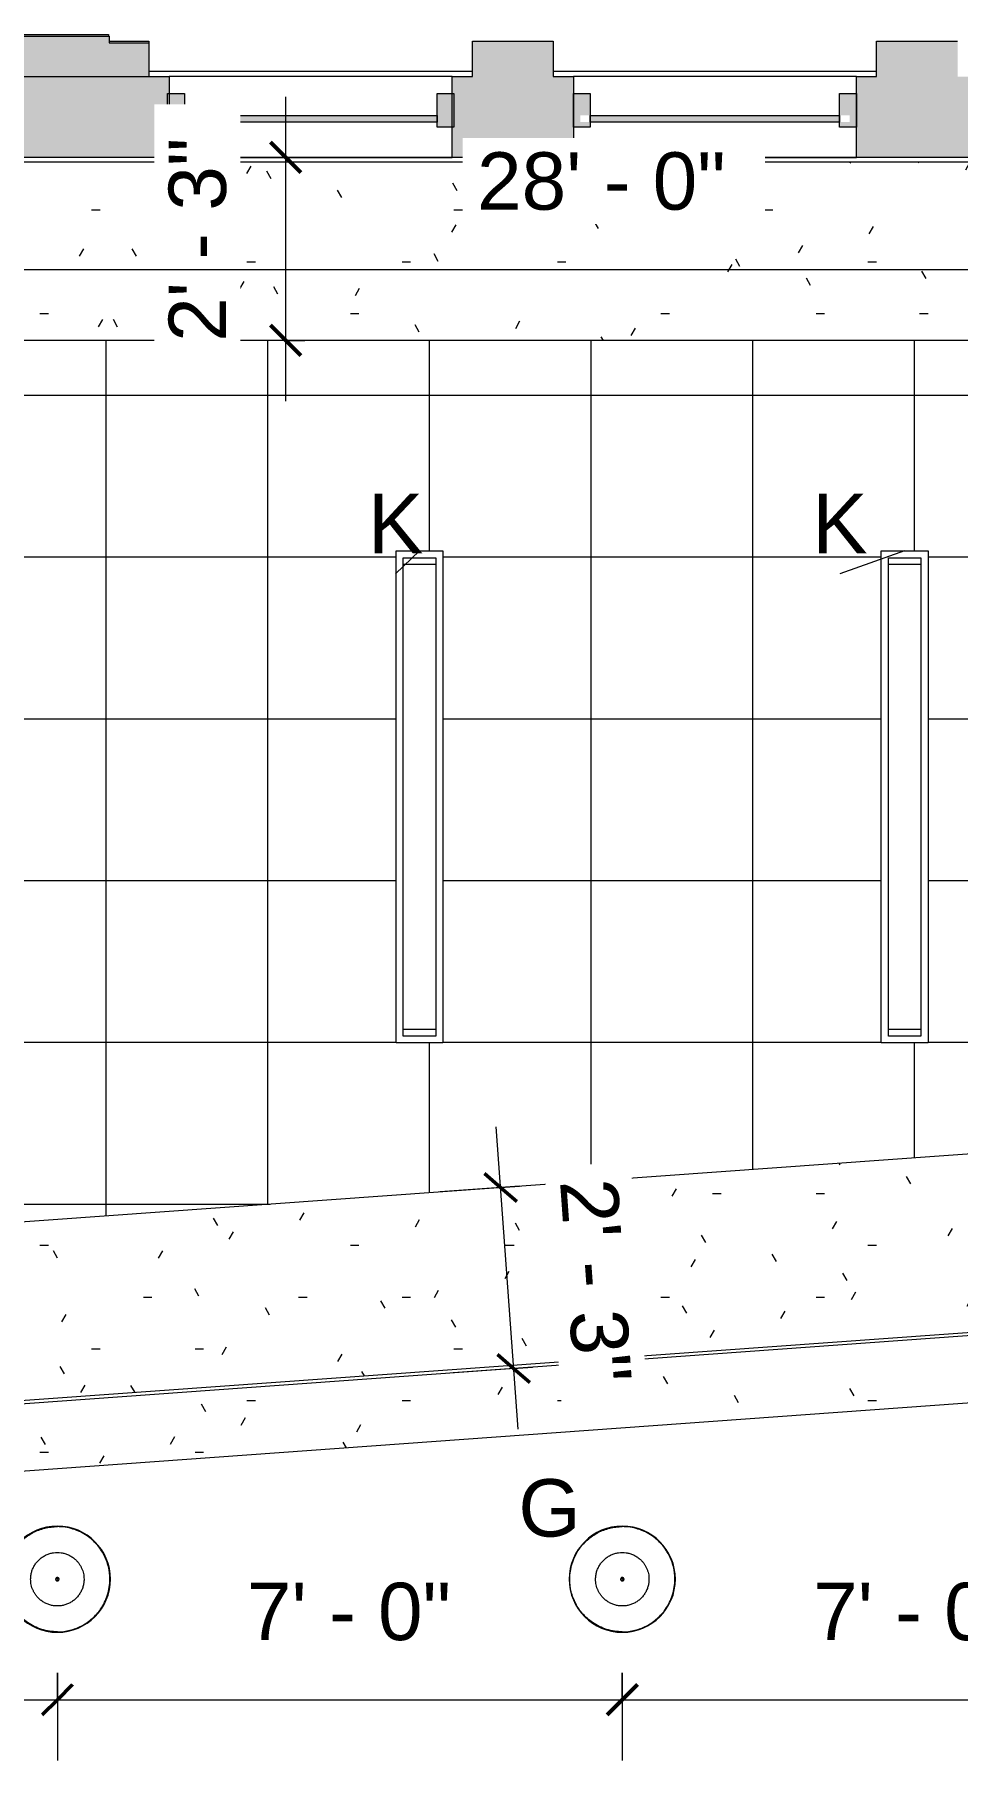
# Model space of a CAD drawing. Header units: inches. Extents: x -1767 to 184, y -1065 to 157.
# Drawn here: x -538.4 to -401.4, y -137.9 to 118.2 of the extents above; entities that cross this region are included whole.
import ezdxf

# ---------------------------------------------------------------- set-up
doc = ezdxf.new("R2010")
doc.units = ezdxf.units.IN
doc.header["$MEASUREMENT"] = 0
for name, color, linetype, lineweight in [('06_555 11th St - background_dwg', 8, 'Continuous', 9), ('A-ANNO-DIMS', 211, 'Continuous', 9), ('A-ANNO-DIMS-96', 211, 'Continuous', 9), ('A-CLNG', 13, 'Continuous', 13), ('A-CLNG-PATT', 13, 'Continuous', 13), ('A-GENM', 13, 'Continuous', 9), ('A-GLAZ-CURT', 52, 'Continuous', 13), ('A-GLAZ-CWMG', 51, 'Continuous', 13), ('A-WALL', 113, 'Continuous', 13), ('A-WALL-PATT', 111, 'Continuous', 13), ('E-LITE-EQPM', 33, 'Continuous', 9), ('E-LITE-EQPM-IDEN', 33, 'Continuous', 9), ('G-ANNO-TEXT', 231, 'Continuous', 9), ('I-WALL', 2, 'Continuous', 13), ('P-SILL', 7, 'Continuous', 9), ('W', 7, 'Continuous', 9)]:
    doc.layers.add(name, color=color, linetype=linetype, lineweight=lineweight)
doc.styles.add('Arial_1', font='arial.ttf', dxfattribs={"height": 8.851796})
doc.styles.add('Swis721 Lt BT', font='swissl.ttf', dxfattribs={"height": 8.514638})
doc.dimstyles.new('OTJ_-_3_32__Linear_3', dxfattribs={"dimscale": 12, "dimtxt": 9, "dimasz": 0.375, "dimexe": 0.75, "dimexo": 0.5, "dimgap": 0.5, "dimtad": 1, "dimdec": 1, "dimrnd": 0.5, "dimzin": 3, "dimdsep": 46, "dimlunit": 4, "dimtxsty": 'Swis721 Lt BT', "dimblk1": 'OBLIQUE', "dimblk2": 'OBLIQUE', "dimsah": 1, "dimcen": 0.09, "dimdle": 0.75, "dimazin": 0, "dimtfac": 1, "dimtdec": 4, "dimtix": 1, "dimtmove": 0, "dimatfit": 3, "dimfxl": 1, "dimtvp": 1, "dimtfill": 1, "dimfrac": 2, "dimtolj": 1, "dimtzin": 0, "dimarcsym": 2})
doc.dimstyles.new('OTJ_-_3_32__Linear_4', dxfattribs={"dimscale": 12, "dimtxt": 9, "dimasz": 0.375, "dimexe": 0.75, "dimexo": 0.5, "dimgap": 0.5, "dimtad": 1, "dimdec": 1, "dimrnd": 0.5, "dimzin": 3, "dimdsep": 46, "dimlunit": 4, "dimtxsty": 'Swis721 Lt BT', "dimblk1": 'OBLIQUE', "dimblk2": 'OBLIQUE', "dimsah": 1, "dimcen": 0.09, "dimdle": 0.75, "dimazin": 0, "dimtfac": 1, "dimtdec": 4, "dimtix": 1, "dimtmove": 0, "dimatfit": 3, "dimfxl": 1, "dimtvp": 1, "dimtfill": 1, "dimfrac": 2, "dimtolj": 1, "dimtzin": 0, "dimarcsym": 2})

# ---------------------------------------------------------------- blocks, each defined once
blk = doc.blocks.new('Ambit D40 - Ambit D40-V11-FIRST FLOOR')
at = {"layer": 'A-GENM'}
for p, q in [((0.25, -0.06), (0.26, 0)), ((0.2, -0.16), (0.23, -0.11))]:
    blk.add_line(p, q, dxfattribs=at)
at = {"layer": 'A-GENM', "flags": 128}
for points in [[(0.11, 0.23), (0.06, 0.25), (0, 0.26)], [(0.26, 0), (0.25, 0.06), (0.23, 0.11), (0.2, 0.16)], [(0, -0.26), (0.06, -0.25), (0.11, -0.23)]]:
    blk.add_lwpolyline(points, dxfattribs=at)
at = {"layer": 'A-GENM'}
for radius, start, end in [(7.88, 90, 180), (7.88, 360, 90), (0.257, 167.1429, 180), (0.257, 180, 218.5714), (0.257, 141.4286, 154.2857), (0.118, 90, 270), (0.257, 90, 115.7143), (0.118, 270, 90), (7.88, 180, 270), (0.257, 244.2857, 270), (7.88, 270, 360)]:
    blk.add_arc((0, 0), radius, start, end, dxfattribs=at)
for points, knots in [([(-7.8, 0), (-7.8, 0.78), (-7.56, 2.36), (-6.59, 4.36), (-5.22, 5.9), (-3.66, 6.98), (-1.88, 7.65), (-0.63, 7.8), (0, 7.8)], [-1, -1, -1, -1, -0.807692, -0.615385, -0.461538, -0.307692, -0.153846, 0, 0, 0, 0]), ([(7.8, 0), (7.8, 0.63), (7.65, 1.88), (6.98, 3.66), (5.9, 5.22), (4.36, 6.59), (2.36, 7.56), (0.78, 7.8), (0, 7.8)], [0, 0, 0, 0, 0.153846, 0.307692, 0.461538, 0.615385, 0.807692, 1, 1, 1, 1]), ([(-3.96, 0), (-3.96, 0.19), (-3.94, 0.56), (-3.82, 1.12), (-3.65, 1.56), (-3.48, 1.9), (-3.34, 2.14), (-3.18, 2.38), (-3, 2.6), (-2.81, 2.8), (-2.6, 3), (-2.38, 3.18), (-2.07, 3.39), (-1.65, 3.62), (-1.12, 3.82), (-0.38, 3.98), (0.38, 3.98), (1.12, 3.82), (1.65, 3.62), (2.15, 3.35), (2.57, 3.03), (2.91, 2.71), (3.18, 2.38), (3.42, 2.03), (3.61, 1.65), (3.77, 1.26), (3.92, 0.7), (3.96, 0.28), (3.96, 0)], [0, 0, 0, 0, 0.045455, 0.090909, 0.136364, 0.159091, 0.181818, 0.204545, 0.227273, 0.25, 0.272727, 0.295455, 0.318182, 0.363636, 0.409091, 0.454545, 0.545455, 0.590909, 0.636364, 0.681818, 0.727273, 0.761364, 0.795455, 0.829545, 0.863636, 0.897727, 0.931818, 1, 1, 1, 1]), ([(0, -7.8), (-0.78, -7.8), (-2.36, -7.56), (-4.36, -6.59), (-5.9, -5.22), (-6.98, -3.66), (-7.65, -1.88), (-7.8, -0.63), (-7.8, 0)], [-1, -1, -1, -1, -0.807692, -0.615385, -0.461538, -0.307692, -0.153846, 0, 0, 0, 0]), ([(3.96, 0), (3.96, -0.19), (3.94, -0.56), (3.82, -1.12), (3.65, -1.56), (3.48, -1.9), (3.34, -2.14), (3.18, -2.38), (3, -2.6), (2.81, -2.8), (2.6, -3), (2.38, -3.18), (2.07, -3.39), (1.65, -3.62), (1.12, -3.82), (0.38, -3.98), (-0.38, -3.98), (-1.12, -3.82), (-1.65, -3.62), (-2.15, -3.35), (-2.57, -3.03), (-2.91, -2.71), (-3.18, -2.38), (-3.42, -2.03), (-3.61, -1.65), (-3.77, -1.26), (-3.92, -0.7), (-3.96, -0.28), (-3.96, 0)], [0, 0, 0, 0, 0.045455, 0.090909, 0.136364, 0.159091, 0.181818, 0.204545, 0.227273, 0.25, 0.272727, 0.295455, 0.318182, 0.363636, 0.409091, 0.454545, 0.545455, 0.590909, 0.636364, 0.681818, 0.727273, 0.761364, 0.795455, 0.829545, 0.863636, 0.897727, 0.931818, 1, 1, 1, 1]), ([(0.26, 0), (0.25, 0.02), (0.25, 0.06), (0.23, 0.11), (0.22, 0.14), (0.21, 0.15), (0.19, 0.18), (0.15, 0.21), (0.1, 0.24), (0.04, 0.25), (-0.01, 0.26), (-0.05, 0.25), (-0.08, 0.24), (-0.11, 0.23), (-0.15, 0.21), (-0.18, 0.18), (-0.2, 0.16), (-0.22, 0.14), (-0.23, 0.11), (-0.24, 0.08), (-0.25, 0.04), (-0.26, 0.02), (-0.26, 0)], [-1, -1, -1, -1, -0.925, -0.85, -0.8125, -0.79375, -0.775, -0.7, -0.625, -0.55, -0.475, -0.4375, -0.4, -0.35, -0.3, -0.25, -0.2, -0.175, -0.15, -0.1, -0.05, 0, 0, 0, 0]), ([(-0.26, 0), (-0.25, -0.02), (-0.25, -0.06), (-0.23, -0.11), (-0.22, -0.14), (-0.21, -0.15), (-0.19, -0.18), (-0.15, -0.21), (-0.1, -0.24), (-0.04, -0.25), (0.01, -0.26), (0.05, -0.25), (0.08, -0.24), (0.11, -0.23), (0.15, -0.21), (0.18, -0.18), (0.2, -0.16), (0.22, -0.14), (0.23, -0.11), (0.24, -0.08), (0.25, -0.04), (0.26, -0.02), (0.26, 0)], [-1, -1, -1, -1, -0.925, -0.85, -0.8125, -0.79375, -0.775, -0.7, -0.625, -0.55, -0.475, -0.4375, -0.4, -0.35, -0.3, -0.25, -0.2, -0.175, -0.15, -0.1, -0.05, 0, 0, 0, 0]), ([(0, -7.8), (0.63, -7.8), (1.88, -7.65), (3.66, -6.98), (5.22, -5.9), (6.59, -4.36), (7.56, -2.36), (7.8, -0.78), (7.8, 0)], [0, 0, 0, 0, 0.153846, 0.307692, 0.461538, 0.615385, 0.807692, 1, 1, 1, 1])]:
    blk.add_open_spline(points, degree=3, knots=knots, dxfattribs=at)
blk = doc.blocks.new('System Panel - Glazed-4907103-FIRST FLOOR')
at = {"layer": 'A-GLAZ-CURT', "lineweight": 9}
blk.add_hatch(color=7, dxfattribs=at).paths.add_polyline_path([(18.5, -1.75), (18.5, -0.75), (-18.5, -0.75), (-18.5, -1.75)], flags=0)
at = {"layer": 'A-GLAZ-CURT', "color": 8, "lineweight": 20}
for p, q in [((-18.5, -1.75), (-18.5, -0.75)), ((-18.5, -0.75), (18.5, -0.75)), ((18.5, -1.75), (-18.5, -1.75)), ((18.5, -0.75), (18.5, -1.75))]:
    blk.add_line(p, q, dxfattribs=at)
blk = doc.blocks.new('System Panel - Glazed-4904575-FIRST FLOOR')
at = {"layer": 'A-GLAZ-CURT', "lineweight": 9}
blk.add_hatch(color=7, dxfattribs=at).paths.add_polyline_path([(18.75, -1.75), (18.75, -0.75), (-18.75, -0.75), (-18.75, -1.75)], flags=0)
at = {"layer": 'A-GLAZ-CURT', "color": 8, "lineweight": 20}
for p, q in [((-18.75, -1.75), (-18.75, -0.75)), ((-18.75, -0.75), (18.75, -0.75)), ((18.75, -1.75), (-18.75, -1.75)), ((18.75, -0.75), (18.75, -1.75))]:
    blk.add_line(p, q, dxfattribs=at)
blk = doc.blocks.new('Rectangular Mullion - 2_5_ x 5_ rectangular-4903428-FIRST FLOOR')
at = {"layer": 'A-GLAZ-CWMG', "lineweight": 9}
blk.add_hatch(color=7, dxfattribs=at).paths.add_polyline_path([(-1.25, -2.5), (-1.25, 2.5), (1.25, 2.5), (1.25, -2.5)], flags=0)
at = {"layer": 'A-GLAZ-CWMG', "color": 8, "lineweight": 20}
for p, q in [((1.25, 2.5), (-1.25, 2.5)), ((-1.25, 2.5), (-1.25, -2.5)), ((1.25, -2.5), (1.25, 2.5)), ((-1.25, -2.5), (1.25, -2.5))]:
    blk.add_line(p, q, dxfattribs=at)
blk = doc.blocks.new('Rectangular Mullion - 2_5_ x 5_ rectangular-4904951-FIRST FLOOR')
at = {"layer": 'A-GLAZ-CWMG', "lineweight": 9}
blk.add_hatch(color=7, dxfattribs=at).paths.add_polyline_path([(-2.5, 2.5), (-2.5, 1.75), (-1, 1.75), (-1, 0.75), (-2.5, 0.75), (-2.5, -2.5), (0, -2.5), (0, 2.5), (-1, 2.5)], flags=0)
at = {"layer": 'A-GLAZ-CWMG', "color": 8, "lineweight": 20}
for p, q in [((-2.5, 2.5), (0, 2.5)), ((-2.5, -2.5), (-2.5, 2.5)), ((0, 2.5), (0, -2.5)), ((0, -2.5), (-2.5, -2.5))]:
    blk.add_line(p, q, dxfattribs=at)
blk = doc.blocks.new('Rectangular Mullion - 2_5_ x 5_ rectangular-4904573-FIRST FLOOR')
at = {"layer": 'A-GLAZ-CWMG', "lineweight": 9}
blk.add_hatch(color=7, dxfattribs=at).paths.add_polyline_path([(-1, -2.5), (-2.5, -2.5), (-2.5, 0.75), (-1, 0.75), (-1, 1.75), (-2.5, 1.75), (-2.5, 2.5), (0, 2.5), (0, -2.5)], flags=0)
at = {"layer": 'A-GLAZ-CWMG', "color": 8, "lineweight": 20}
for p, q in [((0, 2.5), (-2.5, 2.5)), ((-2.5, 2.5), (-2.5, -2.5)), ((0, -2.5), (0, 2.5)), ((-2.5, -2.5), (0, -2.5))]:
    blk.add_line(p, q, dxfattribs=at)
blk = doc.blocks.new('Lighting_Fixture-Selux-M125_LED-Recessed - 6_-V17-FIRST FLOOR')
at = {"layer": 'E-LITE-EQPM'}
for p, q in [((36.5, 3.47), (-36.5, 3.47)), ((-36.5, 3.47), (-36.5, -3.47)), ((36.5, -3.47), (36.5, 3.47)), ((35.5, 2.4), (-35.5, 2.4)), ((-35.5, 2.4), (-35.5, -2.4)), ((-34.5, 2.4), (-34.5, -2.4)), ((34.5, 2.4), (34.5, -2.4)), ((35.5, -2.4), (35.5, 2.4)), ((-35.5, -2.4), (35.5, -2.4)), ((-36.5, -3.47), (36.5, -3.47))]:
    blk.add_line(p, q, dxfattribs=at)
blk = doc.blocks.new('Ambit D40 - Ambit D40-V21-FIRST FLOOR')
at = {"layer": 'A-GENM'}
for p, q in [((0.25, -0.06), (0.26, 0)), ((0.2, -0.16), (0.23, -0.11))]:
    blk.add_line(p, q, dxfattribs=at)
at = {"layer": 'A-GENM', "flags": 128}
for points in [[(0.11, 0.23), (0.06, 0.25), (0, 0.26)], [(0.26, 0), (0.25, 0.06), (0.23, 0.11), (0.2, 0.16)], [(0, -0.26), (0.06, -0.25), (0.11, -0.23)]]:
    blk.add_lwpolyline(points, dxfattribs=at)
at = {"layer": 'A-GENM'}
for radius, start, end in [(7.88, 90, 180), (7.88, 360, 90), (0.257, 167.1429, 180), (0.257, 180, 218.5714), (0.257, 141.4286, 154.2857), (0.118, 90, 270), (0.257, 90, 106.9978), (0.118, 270, 90), (7.88, 180, 270), (0.257, 253.012, 270), (7.88, 270, 360)]:
    blk.add_arc((0, 0), radius, start, end, dxfattribs=at)
for points, knots in [([(-7.8, 0), (-7.8, 0.78), (-7.56, 2.36), (-6.59, 4.36), (-5.22, 5.9), (-3.66, 6.98), (-1.88, 7.65), (-0.63, 7.8), (0, 7.8)], [-1, -1, -1, -1, -0.807692, -0.615385, -0.461538, -0.307692, -0.153846, 0, 0, 0, 0]), ([(7.8, 0), (7.8, 0.63), (7.65, 1.88), (6.98, 3.66), (5.9, 5.22), (4.36, 6.59), (2.36, 7.56), (0.78, 7.8), (0, 7.8)], [0, 0, 0, 0, 0.153846, 0.307692, 0.461538, 0.615385, 0.807692, 1, 1, 1, 1]), ([(-3.96, 0), (-3.96, 0.19), (-3.94, 0.56), (-3.82, 1.12), (-3.65, 1.56), (-3.48, 1.9), (-3.34, 2.14), (-3.18, 2.38), (-3, 2.6), (-2.81, 2.8), (-2.6, 3), (-2.38, 3.18), (-2.07, 3.39), (-1.65, 3.62), (-1.12, 3.82), (-0.38, 3.98), (0.38, 3.98), (1.12, 3.82), (1.65, 3.62), (2.15, 3.35), (2.57, 3.03), (2.91, 2.71), (3.18, 2.38), (3.42, 2.03), (3.61, 1.65), (3.77, 1.26), (3.92, 0.7), (3.96, 0.28), (3.96, 0)], [0, 0, 0, 0, 0.045455, 0.090909, 0.136364, 0.159091, 0.181818, 0.204545, 0.227273, 0.25, 0.272727, 0.295455, 0.318182, 0.363636, 0.409091, 0.454545, 0.545455, 0.590909, 0.636364, 0.681818, 0.727273, 0.761364, 0.795455, 0.829545, 0.863636, 0.897727, 0.931818, 1, 1, 1, 1]), ([(0, -7.8), (-0.78, -7.8), (-2.36, -7.56), (-4.36, -6.59), (-5.9, -5.22), (-6.98, -3.66), (-7.65, -1.88), (-7.8, -0.63), (-7.8, 0)], [-1, -1, -1, -1, -0.807692, -0.615385, -0.461538, -0.307692, -0.153846, 0, 0, 0, 0]), ([(3.96, 0), (3.96, -0.19), (3.94, -0.56), (3.82, -1.12), (3.65, -1.56), (3.48, -1.9), (3.34, -2.14), (3.18, -2.38), (3, -2.6), (2.81, -2.8), (2.6, -3), (2.38, -3.18), (2.07, -3.39), (1.65, -3.62), (1.12, -3.82), (0.38, -3.98), (-0.38, -3.98), (-1.12, -3.82), (-1.65, -3.62), (-2.15, -3.35), (-2.57, -3.03), (-2.91, -2.71), (-3.18, -2.38), (-3.42, -2.03), (-3.61, -1.65), (-3.77, -1.26), (-3.92, -0.7), (-3.96, -0.28), (-3.96, 0)], [0, 0, 0, 0, 0.045455, 0.090909, 0.136364, 0.159091, 0.181818, 0.204545, 0.227273, 0.25, 0.272727, 0.295455, 0.318182, 0.363636, 0.409091, 0.454545, 0.545455, 0.590909, 0.636364, 0.681818, 0.727273, 0.761364, 0.795455, 0.829545, 0.863636, 0.897727, 0.931818, 1, 1, 1, 1]), ([(0.26, 0), (0.25, 0.02), (0.25, 0.06), (0.23, 0.11), (0.22, 0.14), (0.21, 0.15), (0.19, 0.18), (0.15, 0.21), (0.1, 0.24), (0.04, 0.25), (-0.01, 0.26), (-0.05, 0.25), (-0.08, 0.24), (-0.11, 0.23), (-0.15, 0.21), (-0.18, 0.18), (-0.2, 0.16), (-0.22, 0.14), (-0.23, 0.11), (-0.24, 0.08), (-0.25, 0.04), (-0.26, 0.02), (-0.26, 0)], [-1, -1, -1, -1, -0.925, -0.85, -0.8125, -0.79375, -0.775, -0.7, -0.625, -0.55, -0.475, -0.4375, -0.4, -0.35, -0.3, -0.25, -0.2, -0.175, -0.15, -0.1, -0.05, 0, 0, 0, 0]), ([(-0.26, 0), (-0.25, -0.02), (-0.25, -0.06), (-0.23, -0.11), (-0.22, -0.14), (-0.21, -0.15), (-0.19, -0.18), (-0.15, -0.21), (-0.1, -0.24), (-0.04, -0.25), (0.01, -0.26), (0.05, -0.25), (0.08, -0.24), (0.11, -0.23), (0.15, -0.21), (0.18, -0.18), (0.2, -0.16), (0.22, -0.14), (0.23, -0.11), (0.24, -0.08), (0.25, -0.04), (0.26, -0.02), (0.26, 0)], [-1, -1, -1, -1, -0.925, -0.85, -0.8125, -0.79375, -0.775, -0.7, -0.625, -0.55, -0.475, -0.4375, -0.4, -0.35, -0.3, -0.25, -0.2, -0.175, -0.15, -0.1, -0.05, 0, 0, 0, 0]), ([(0, -7.8), (0.63, -7.8), (1.88, -7.65), (3.66, -6.98), (5.22, -5.9), (6.59, -4.36), (7.56, -2.36), (7.8, -0.78), (7.8, 0)], [0, 0, 0, 0, 0.153846, 0.307692, 0.461538, 0.615385, 0.807692, 1, 1, 1, 1])]:
    blk.add_open_spline(points, degree=3, knots=knots, dxfattribs=at)
blk = doc.blocks.new('06_555 11th St - background_dwg-4793957-FIRST FLOOR')
at = {"layer": 'P-SILL'}
for p, q in [((2904.68, 3075.22), (2856.68, 3075.22)), ((2964.68, 3075.22), (2916.68, 3075.22)), ((2901.68, 3062.47), (2859.68, 3062.47)), ((2961.68, 3062.47), (2919.68, 3062.47))]:
    blk.add_line(p, q, dxfattribs=at)
at = {"layer": 'W'}
for p, q in [((2919.68, 3062.47), (2901.68, 3062.47)), ((2979.68, 3062.47), (2961.68, 3062.47))]:
    blk.add_line(p, q, dxfattribs=at)
at = {"layer": 'W', "flags": 128}
for points in [[(2788.68, 3074.48), (2788.68, 3079.73), (2794.68, 3079.73), (2794.68, 3080.73), (2850.68, 3080.73), (2850.68, 3080.48)], [(2850.79, 3079.73), (2852.71, 3079.73), (2856.68, 3079.73), (2856.68, 3079.48)]]:
    blk.add_lwpolyline(points, dxfattribs=at)
blk = doc.blocks.new('DIMBLOCK28-FIRST FLOOR')
at = {"layer": 'A-ANNO-DIMS-96'}
for p, q in [((-501.1, 63.84), (-501.1, 108.97)), ((-498.28, 99.97), (-510.1, 99.97)), ((-501.1, 99.97), (-498.28, 99.97)), ((-498.28, 72.84), (-510.1, 72.84)), ((-501.1, 72.84), (-498.28, 72.84))]:
    blk.add_line(p, q, dxfattribs=at)
at = {"layer": 'A-ANNO-DIMS-96', "lineweight": 50}
for p, q in [((-501.1, 99.97), (-503.35, 102.22)), ((-501.1, 99.97), (-498.85, 97.72)), ((-501.1, 72.84), (-503.35, 75.09)), ((-501.1, 72.84), (-498.85, 70.59))]:
    blk.add_line(p, q, dxfattribs=at)
at = {"layer": 'A-ANNO-DIMS-96', "color": 0, "insert": (-518.47, 72.62), "char_height": 8.515, "width": 33.0857, "attachment_point": 1, "rotation": 90, "line_spacing_factor": 1.00667, "style": 'Swis721 Lt BT', "bg_fill": 3, "box_fill_scale": 1.25, "bg_fill_color": 0, "bg_fill_transparency": 0}
blk.add_mtext('2\' - 3"', dxfattribs=at)
blk = doc.blocks.new('_Oblique')
at = {"color": 0, "linetype": 'ByBlock', "lineweight": -2}
blk.add_line((-0.5, -0.5), (0.5, 0.5), dxfattribs=at)
blk = doc.blocks.new('DIMBLOCK29-FIRST FLOOR')
at = {"layer": 'A-ANNO-DIMS-96'}
for p, q in [((-466.62, -88.69), (-469.85, -43.86)), ((-466.39, -52.64), (-478.18, -53.48)), ((-469.2, -52.84), (-466.39, -52.64)), ((-464.46, -79.51), (-476.24, -80.36)), ((-467.27, -79.71), (-464.46, -79.51))]:
    blk.add_line(p, q, dxfattribs=at)
at = {"layer": 'A-ANNO-DIMS-96', "lineweight": 50}
for p, q in [((-469.2, -52.84), (-471.61, -50.76)), ((-469.2, -52.84), (-466.79, -54.92)), ((-467.27, -79.71), (-469.67, -77.63)), ((-467.27, -79.71), (-464.86, -81.79))]:
    blk.add_line(p, q, dxfattribs=at)
at = {"layer": 'A-ANNO-DIMS-96', "color": 0, "insert": (-451.9, -51.28), "char_height": 8.515, "width": 33.0857, "attachment_point": 1, "rotation": 274.1157, "line_spacing_factor": 1.00667, "style": 'Swis721 Lt BT', "bg_fill": 3, "box_fill_scale": 1.25, "bg_fill_color": 0, "bg_fill_transparency": 0}
blk.add_mtext('2\' - 3"', dxfattribs=at)
blk = doc.blocks.new('DIMBLOCK30-FIRST FLOOR')
at = {"layer": 'A-ANNO-DIMS-96'}
for p, q in [((-451.14, -124.85), (-451.14, -137.86)), ((-451.14, -128.86), (-451.14, -124.85)), ((-366.93, -124.81), (-366.93, -137.86)), ((-366.93, -128.86), (-366.93, -124.81)), ((-460.14, -128.86), (-366.93, -128.86))]:
    blk.add_line(p, q, dxfattribs=at)
at = {"layer": 'A-ANNO-DIMS-96', "lineweight": 50}
for p, q in [((-451.14, -128.86), (-448.89, -126.61)), ((-366.93, -128.86), (-364.68, -126.61)), ((-451.14, -128.86), (-453.39, -131.11)), ((-366.93, -128.86), (-369.18, -131.11))]:
    blk.add_line(p, q, dxfattribs=at)
at = {"layer": 'A-ANNO-DIMS-96', "color": 0, "insert": (-422.82, -111.49), "char_height": 8.515, "width": 33.0857, "attachment_point": 1, "line_spacing_factor": 1.00667, "style": 'Swis721 Lt BT', "bg_fill": 3, "box_fill_scale": 1.25, "bg_fill_color": 0, "bg_fill_transparency": 0}
blk.add_mtext('7\' - 0"', dxfattribs=at)
blk = doc.blocks.new('DIMBLOCK35-FIRST FLOOR')
at = {"layer": 'A-ANNO-DIMS-96'}
for p, q in [((-534.99, -124.85), (-534.99, -137.86)), ((-534.99, -128.86), (-534.99, -124.85)), ((-451.14, -124.85), (-451.14, -137.86)), ((-451.14, -128.86), (-451.14, -124.85)), ((-543.99, -128.86), (-442.14, -128.86))]:
    blk.add_line(p, q, dxfattribs=at)
at = {"layer": 'A-ANNO-DIMS-96', "lineweight": 50}
for p, q in [((-534.99, -128.86), (-532.74, -126.61)), ((-451.14, -128.86), (-448.89, -126.61)), ((-534.99, -128.86), (-537.24, -131.11)), ((-451.14, -128.86), (-453.39, -131.11))]:
    blk.add_line(p, q, dxfattribs=at)
at = {"layer": 'A-ANNO-DIMS-96', "color": 0, "insert": (-506.85, -111.49), "char_height": 8.515, "width": 33.0857, "attachment_point": 1, "line_spacing_factor": 1.00667, "style": 'Swis721 Lt BT', "bg_fill": 3, "box_fill_scale": 1.25, "bg_fill_color": 0, "bg_fill_transparency": 0}
blk.add_mtext('7\' - 0"', dxfattribs=at)
blk = doc.blocks.new('DIMBLOCK44-FIRST FLOOR')
at = {"layer": 'A-ANNO-DIMS-96'}
for p, q in [((-623.77, 67.71), (-623.77, 92.37)), ((-287.77, 78.84), (-287.77, 92.37)), ((-632.77, 83.37), (-278.77, 83.37)), ((-623.77, 83.37), (-623.77, 67.71)), ((-287.77, 83.37), (-287.77, 78.84))]:
    blk.add_line(p, q, dxfattribs=at)
at = {"layer": 'A-ANNO-DIMS-96', "lineweight": 50}
for p, q in [((-623.77, 83.37), (-621.52, 85.62)), ((-287.77, 83.37), (-285.52, 85.62)), ((-623.77, 83.37), (-626.02, 81.12)), ((-287.77, 83.37), (-290.02, 81.12))]:
    blk.add_line(p, q, dxfattribs=at)
at = {"layer": 'A-ANNO-DIMS-96', "color": 0, "insert": (-472.7, 100.74), "char_height": 8.515, "width": 40.6286, "attachment_point": 1, "line_spacing_factor": 1.00667, "style": 'Swis721 Lt BT', "bg_fill": 3, "box_fill_scale": 1.25, "bg_fill_color": 0, "bg_fill_transparency": 0}
blk.add_mtext('28\' - 0"', dxfattribs=at)

msp = doc.modelspace()

# ---------------------------------------------------------------- hatches: boundary and pattern name
at = {"layer": 'A-CLNG-PATT'}
h = msp.add_hatch(dxfattribs=at)
h.set_pattern_fill('FP1_1', color=256, style=0, pattern_type=2)
h.set_pattern_definition([(0, (0, 0), (30.72, 7.68), [1.267, -21.773, 1.267, -21.773, -122.88]), (0, (0, 0), (30.72, 7.68), [-46.08, 1.267, -44.813, 1.267, -21.773, -53.76]), (0, (0, 0), (30.72, 7.68), [-115.2, 1.267, -14.093, 1.267, -37.133]), (120, (11.52, 3.84), (-22.011075, 22.7643), [1.267, -21.773, 1.267, -21.773, -122.88]), (120, (11.52, 3.84), (-22.011075, 22.7643), [-46.08, 1.267, -44.813, 1.267, -21.773, -53.76]), (120, (11.52, 3.84), (-22.011075, 22.7643), [-115.2, 1.267, -14.093, 1.267, -37.133]), (240, (15.36, 19.2), (-8.708925, -30.4443), [1.267, -21.773, 1.267, -21.773, -122.88]), (240, (15.36, 19.2), (-8.708925, -30.4443), [-46.08, 1.267, -44.813, 1.267, -21.773, -53.76]), (240, (15.36, 19.2), (-8.708925, -30.4443), [-115.2, 1.267, -14.093, 1.267, -37.133])])
h.paths.add_polyline_path([(-608.58, -99.88), (-245.89, -73.78), (-245.89, -26.08), (-255.17, -27.89), (-255.17, -64.45), (-276.35, -65.97), (-276.38, -65.47), (-255.67, -63.98), (-255.67, -27.98), (-258.54, -28.54), (-258.54, 76.84), (-277.77, 76.84), (-277.77, 99.34), (-644.64, 99.34), (-644.64, 96.22), (-650.64, 96.22), (-650.64, 51.47), (-624.26, 51.47), (-624.26, 72.84), (-287.77, 72.84), (-287.77, -39.78), (-624.26, -64), (-624.26, 21.47), (-624.39, 21.47), (-624.39, 18.08), (-650.64, 18.08), (-650.64, -92.4), (-312.29, -68.06), (-312.25, -68.56), (-650.64, -92.91), (-650.64, -94.23), (-608.83, -99.85)], flags=0)
h = msp.add_hatch(dxfattribs=at)
h.set_pattern_fill('FP1_11', color=256, style=0, pattern_type=2)
h.set_pattern_definition([(0, (-431.768, 16.682), (0, -24), []), (270, (-431.768, 16.682), (-24, -1e-15), [])])
h.paths.add_polyline_path([(-624.26, -64), (-287.77, -39.78), (-287.77, 72.84), (-624.26, 72.84), (-624.26, -39.78)], flags=0)
h.paths.add_polyline_path([(-558.24, -31.41), (-558.24, 41.59), (-551.3, 41.59), (-551.3, -31.41), (-557.24, -31.41)], flags=0)
h.paths.add_polyline_path([(-480.44, -31.41), (-484.71, -31.41), (-484.71, 41.59), (-477.77, 41.59), (-477.77, -31.41)], flags=0)
h.paths.add_polyline_path([(-409.53, -31.41), (-412.71, -31.41), (-412.71, 41.59), (-405.77, 41.59), (-405.77, -31.41)], flags=0)
h.paths.add_polyline_path([(-340.71, -31.41), (-340.71, 41.59), (-333.77, 41.59), (-333.77, -31.41), (-339.71, -31.41)], flags=0)
at = {"layer": 'A-WALL-PATT', "lineweight": 9}
for points in [[(-527.28, 111.97), (-527.28, 117.97), (-583.28, 117.97), (-583.28, 111.97), (-552.32, 111.97)], [(-521.39, 111.97), (-521.39, 116.97), (-527.28, 116.97), (-527.28, 111.97)], [(-461.39, 111.97), (-461.39, 117.22), (-473.39, 117.22), (-473.39, 111.97)], [(-401.39, 111.97), (-401.39, 117.22), (-413.39, 117.22), (-413.39, 111.97)]]:
    msp.add_hatch(color=7, dxfattribs=at).paths.add_polyline_path(points, flags=0)
h = msp.add_hatch(color=7, dxfattribs=at)
h.paths.add_polyline_path([(-98.39, 99.97), (-98.39, 111.97), (-116.39, 111.97), (-116.39, 99.97), (-106.39, 99.97)], flags=0)
h.paths.add_polyline_path([(-50.14, 99.97), (-38.39, 99.97), (-38.39, 111.97), (-56.39, 111.97), (-56.39, 99.97), (-53.39, 99.97)], flags=0)
h.paths.add_polyline_path([(57.23, 99.97), (81.61, 99.97), (81.61, 111.97), (3.61, 111.97), (3.61, 99.97), (27.23, 99.97), (27.23, 103.59), (57.23, 103.59), (57.23, 102.77)], flags=0)
h.paths.add_polyline_path([(183.61, 99.97), (183.88, 99.97), (183.88, 111.97), (183.61, 111.97), (183.61, 102.77)], flags=0)
h.paths.add_polyline_path([(141.61, 99.97), (141.61, 111.97), (123.61, 111.97), (123.61, 99.97)], flags=0)
h.paths.add_polyline_path([(-176.39, 99.97), (-158.39, 99.97), (-158.39, 111.97), (-176.39, 111.97), (-176.39, 100.45)], flags=0)
h.paths.add_polyline_path([(-220.27, 99.97), (-218.39, 99.97), (-218.39, 111.97), (-296.39, 111.97), (-296.39, 99.97), (-272.39, 99.97), (-272.39, 103.59), (-242.39, 103.59), (-242.39, 99.97), (-220.89, 99.97)], flags=0)
h.paths.add_polyline_path([(-356.39, 99.97), (-338.39, 99.97), (-338.39, 111.97), (-356.39, 111.97), (-356.39, 102.77)], flags=0)
h.paths.add_polyline_path([(-398.39, 99.97), (-398.39, 111.97), (-416.39, 111.97), (-416.39, 99.97)], flags=0)
h.paths.add_polyline_path([(-476.39, 99.97), (-458.39, 99.97), (-458.39, 111.97), (-476.39, 111.97), (-476.39, 102.77)], flags=0)
h.paths.add_polyline_path([(-552.32, 99.97), (-518.39, 99.97), (-518.39, 111.97), (-592.39, 111.97), (-592.39, 99.97)], flags=0)
h.paths.add_polyline_path([(-630.39, 99.97), (-630.39, 111.97), (-648.39, 111.97), (-648.39, 99.97), (-644.34, 99.97)], flags=0)
h.paths.add_polyline_path([(-910.39, 99.97), (-910.39, 111.97), (-928.39, 111.97), (-928.39, 99.97), (-913.39, 99.97)], flags=0)
h.paths.add_polyline_path([(-704.39, 99.97), (-686.39, 99.97), (-686.39, 111.97), (-704.39, 111.97), (-704.39, 102.77)], flags=0)
h.paths.add_polyline_path([(-798.39, 99.97), (-798.39, 111.97), (-872.39, 111.97), (-872.39, 99.97)], flags=0)
h.paths.add_polyline_path([(-760.39, 99.97), (-742.39, 99.97), (-742.39, 111.97), (-760.39, 111.97), (-760.39, 102.77)], flags=0)
h.paths.add_polyline_path([(-1302.39, 99.97), (-1302.39, 111.97), (-1320.64, 111.97), (-1320.64, 99.97)], flags=0)
h.paths.add_polyline_path([(-1040.39, 99.97), (-1022.39, 99.97), (-1022.39, 111.97), (-1040.39, 111.97), (-1040.39, 102.77)], flags=0)
h.paths.add_polyline_path([(-1396.73, 99.97), (-1358.39, 99.97), (-1358.39, 111.97), (-1432.39, 111.97), (-1432.39, 99.97), (-1396.74, 99.97)], flags=0)
h.paths.add_polyline_path([(-1541.39, 111.97), (-1541.01, 105.97), (-1541.39, 105.97)], flags=0)
h.paths.add_polyline_path([(-1540.26, 99.97), (-1526.39, 99.97), (-1526.39, 111.97), (-1544.39, 111.97), (-1544.39, 109.46), (-1544.26, 109.46), (-1544.14, 107.17), (-1544.14, 104.46), (-1544.39, 104.46), (-1544.39, 99.97), (-1540.64, 99.97)], flags=0)
h.paths.add_polyline_path([(-984.39, 99.97), (-966.39, 99.97), (-966.39, 111.97), (-984.39, 111.97), (-984.39, 102.77)], flags=0)
h.paths.add_polyline_path([(-1470.39, 99.97), (-1470.39, 111.97), (-1488.39, 111.97), (-1488.39, 99.97), (-1472.56, 99.97)], flags=0)
h.paths.add_polyline_path([(-1078.39, 99.97), (-1078.39, 111.97), (-1152.39, 111.97), (-1152.39, 99.97), (-1104.46, 99.97)], flags=0)
h.paths.add_polyline_path([(-1190.39, 99.97), (-1190.39, 111.97), (-1208.39, 111.97), (-1208.39, 99.97)], flags=0)
h.paths.add_polyline_path([(-1246.39, 99.97), (-1246.39, 111.97), (-1264.39, 111.97), (-1264.39, 99.97)], flags=0)
h.paths.add_polyline_path([(-1600.39, 99.97), (-1582.39, 99.97), (-1582.39, 111.97), (-1600.39, 111.97), (-1600.39, 102.77)], flags=0)

# ---------------------------------------------------------------- linework, layer by layer
at = {"layer": 'A-CLNG'}
for p, q in [((-644.64, 99.34), (-277.77, 99.34)), ((-287.77, 72.84), (-624.26, 72.84)), ((-624.26, -64), (-287.77, -39.78)), ((-245.89, -73.78), (-609.29, -99.93))]:
    msp.add_line(p, q, dxfattribs=at)
at = {"layer": 'A-WALL', "color": 8, "lineweight": 20}
for p, q in [((-583.28, 117.97), (-527.28, 117.97)), ((-527.28, 117.97), (-527.28, 116.97)), ((-473.39, 111.97), (-473.39, 117.22)), ((-473.39, 117.22), (-461.39, 117.22)), ((-461.39, 117.22), (-461.39, 111.97)), ((-413.39, 111.97), (-413.39, 117.22)), ((-413.39, 117.22), (-401.39, 117.22)), ((-592.39, 111.97), (-518.39, 111.97)), ((-518.39, 111.97), (-518.39, 99.97)), ((-476.39, 99.97), (-476.39, 111.97)), ((-476.39, 111.97), (-473.39, 111.97)), ((-461.39, 111.97), (-458.39, 111.97)), ((-458.39, 111.97), (-458.39, 99.97)), ((-416.39, 99.97), (-416.39, 111.97)), ((-416.39, 111.97), (-413.39, 111.97)), ((-518.39, 99.97), (-592.39, 99.97)), ((-458.39, 99.97), (-476.39, 99.97)), ((-398.39, 99.97), (-416.39, 99.97))]:
    msp.add_line(p, q, dxfattribs=at)
at = {"layer": 'A-WALL', "lineweight": 9}
for p, q in [((-476.39, 111.97), (-518.39, 111.97)), ((-416.39, 111.97), (-458.39, 111.97)), ((-518.39, 99.97), (-476.39, 99.97)), ((-458.39, 99.97), (-416.39, 99.97))]:
    msp.add_line(p, q, dxfattribs=at)
at = {"layer": 'E-LITE-EQPM-IDEN'}
for p, q in [((-481.24, 41.59), (-484.8, 38.19)), ((-409.24, 41.59), (-418.86, 38.19))]:
    msp.add_line(p, q, dxfattribs=at)
at = {"layer": 'I-WALL', "color": 8, "lineweight": 20}
for p, q in [((-527.28, 116.97), (-521.39, 116.97)), ((-521.39, 116.97), (-521.39, 111.97))]:
    msp.add_line(p, q, dxfattribs=at)
at = {"layer": 'I-WALL'}
for p, q in [((-864.86, -107.82), (-312.29, -68.06)), ((-312.25, -68.56), (-864.82, -108.32))]:
    msp.add_line(p, q, dxfattribs=at)

# ---------------------------------------------------------------- block references
at = {"layer": '06_555 11th St - background_dwg', "color": 7}
msp.add_blockref('06_555 11th St - background_dwg-4793957-FIRST FLOOR', (-3378.07, -2962.51), dxfattribs=at)
at = {"layer": 'A-GENM'}
for name, p in [('Ambit D40 - Ambit D40-V21-FIRST FLOOR', (-534.99, -110.97)), ('Ambit D40 - Ambit D40-V11-FIRST FLOOR', (-451.14, -110.97))]:
    msp.add_blockref(name, p, dxfattribs=at)
at = {"layer": 'A-GLAZ-CURT', "lineweight": 9}
for name, p in [('System Panel - Glazed-4904575-FIRST FLOOR', (-497.39, 106.97)), ('System Panel - Glazed-4907103-FIRST FLOOR', (-437.39, 106.97))]:
    msp.add_blockref(name, p, dxfattribs=at)
at = {"layer": 'A-GLAZ-CWMG', "lineweight": 9, "extrusion": (0, 0, -1), "rotation": 180}
for name, p in [('Rectangular Mullion - 2_5_ x 5_ rectangular-4903428-FIRST FLOOR', (517.39, 106.97)), ('Rectangular Mullion - 2_5_ x 5_ rectangular-4903428-FIRST FLOOR', (477.39, 106.97)), ('Rectangular Mullion - 2_5_ x 5_ rectangular-4904573-FIRST FLOOR', (416.39, 106.97))]:
    msp.add_blockref(name, p, dxfattribs=at)
at = {"layer": 'A-GLAZ-CWMG', "lineweight": 9, "rotation": 180}
msp.add_blockref('Rectangular Mullion - 2_5_ x 5_ rectangular-4904951-FIRST FLOOR', (-458.39, 106.97), dxfattribs=at)
at = {"layer": 'E-LITE-EQPM', "extrusion": (0, 0, -1), "rotation": 89.9999999999999}
for p in [(481.24, 5.09), (409.24, 5.09)]:
    msp.add_blockref('Lighting_Fixture-Selux-M125_LED-Recessed - 6_-V17-FIRST FLOOR', p, dxfattribs=at)

# ---------------------------------------------------------------- texts
at = {"layer": 'E-LITE-EQPM-IDEN', "char_height": 8.85, "width": 9.828, "attachment_point": 2, "line_spacing_factor": 0.938532, "style": 'Arial_1'}
for insert in [(-484.8, 50.09), (-418.86, 50.09)]:
    msp.add_mtext('K', dxfattribs=dict(at, insert=insert))
at = {"layer": 'G-ANNO-TEXT', "color": 7, "insert": (-466.56, -96.13), "char_height": 8.51, "width": 10.692, "attachment_point": 1, "line_spacing_factor": 1.00667, "style": 'Swis721 Lt BT'}
msp.add_mtext('G', dxfattribs=at)

# ---------------------------------------------------------------- next in the draw order: dimensions: what is measured, and where the dimension line sits
at = {"layer": 'A-ANNO-DIMS'}
for base, p1, p2, angle, override, picture, middle in [((-501.1, 99.97), (-504.28, 72.84), (-504.28, 99.97), 90, {"dimpost": '<>', "dimfxl": 27.129653}, 'DIMBLOCK28-FIRST FLOOR', (-511.48, 86.4)), ((-469.2, -52.84), (-470.44, -79.94), (-472.37, -53.07), 274.1157, {"dimpost": '<>', "dimfxl": 26.942365}, 'DIMBLOCK29-FIRST FLOOR', (-457.88, -65.53))]:
    dim = msp.add_linear_dim(base=base, p1=p1, p2=p2, angle=angle, dimstyle='OTJ_-_3_32__Linear_3', override=override, dxfattribs=at)
    dim.commit()
    dim.dimension.update_dxf_attribs({"geometry": picture, "text_midpoint": middle})
dim = msp.add_linear_dim(base=(-366.93, -128.86), p1=(-451.14, -118.85), p2=(-366.93, -118.81), dimstyle='OTJ_-_3_32__Linear_4', override={"dimpost": '<>', "dimfxl": 84.20717}, dxfattribs=at)
dim.commit()
dim.dimension.update_dxf_attribs({"geometry": 'DIMBLOCK30-FIRST FLOOR', "text_midpoint": (-409.03, -118.49)})

# ---------------------------------------------------------------- next in the draw order: dimensions: what is measured, and where the dimension line sits
for base, p1, p2, dimstyle, override, picture, middle in [((-287.77, 83.37), (-623.77, 61.71), (-287.77, 72.84), 'OTJ_-_3_32__Linear_3', {"dimpost": '<>', "dimfxl": 336.184179}, 'DIMBLOCK44-FIRST FLOOR', (-455.77, 93.74)), ((-451.1362, -128.8632), (-534.9896, -118.8478), (-451.1362, -118.8478), 'OTJ_-_3_32__Linear_4', {"dimpost": '<>', "dimfxl": 83.853382}, 'DIMBLOCK35-FIRST FLOOR', (-493.0629, -118.4874))]:
    dim = msp.add_linear_dim(base=base, p1=p1, p2=p2, dimstyle=dimstyle, override=override, dxfattribs=at)
    dim.commit()
    dim.dimension.update_dxf_attribs({"geometry": picture, "text_midpoint": middle})

doc.saveas('drawing.dxf')
